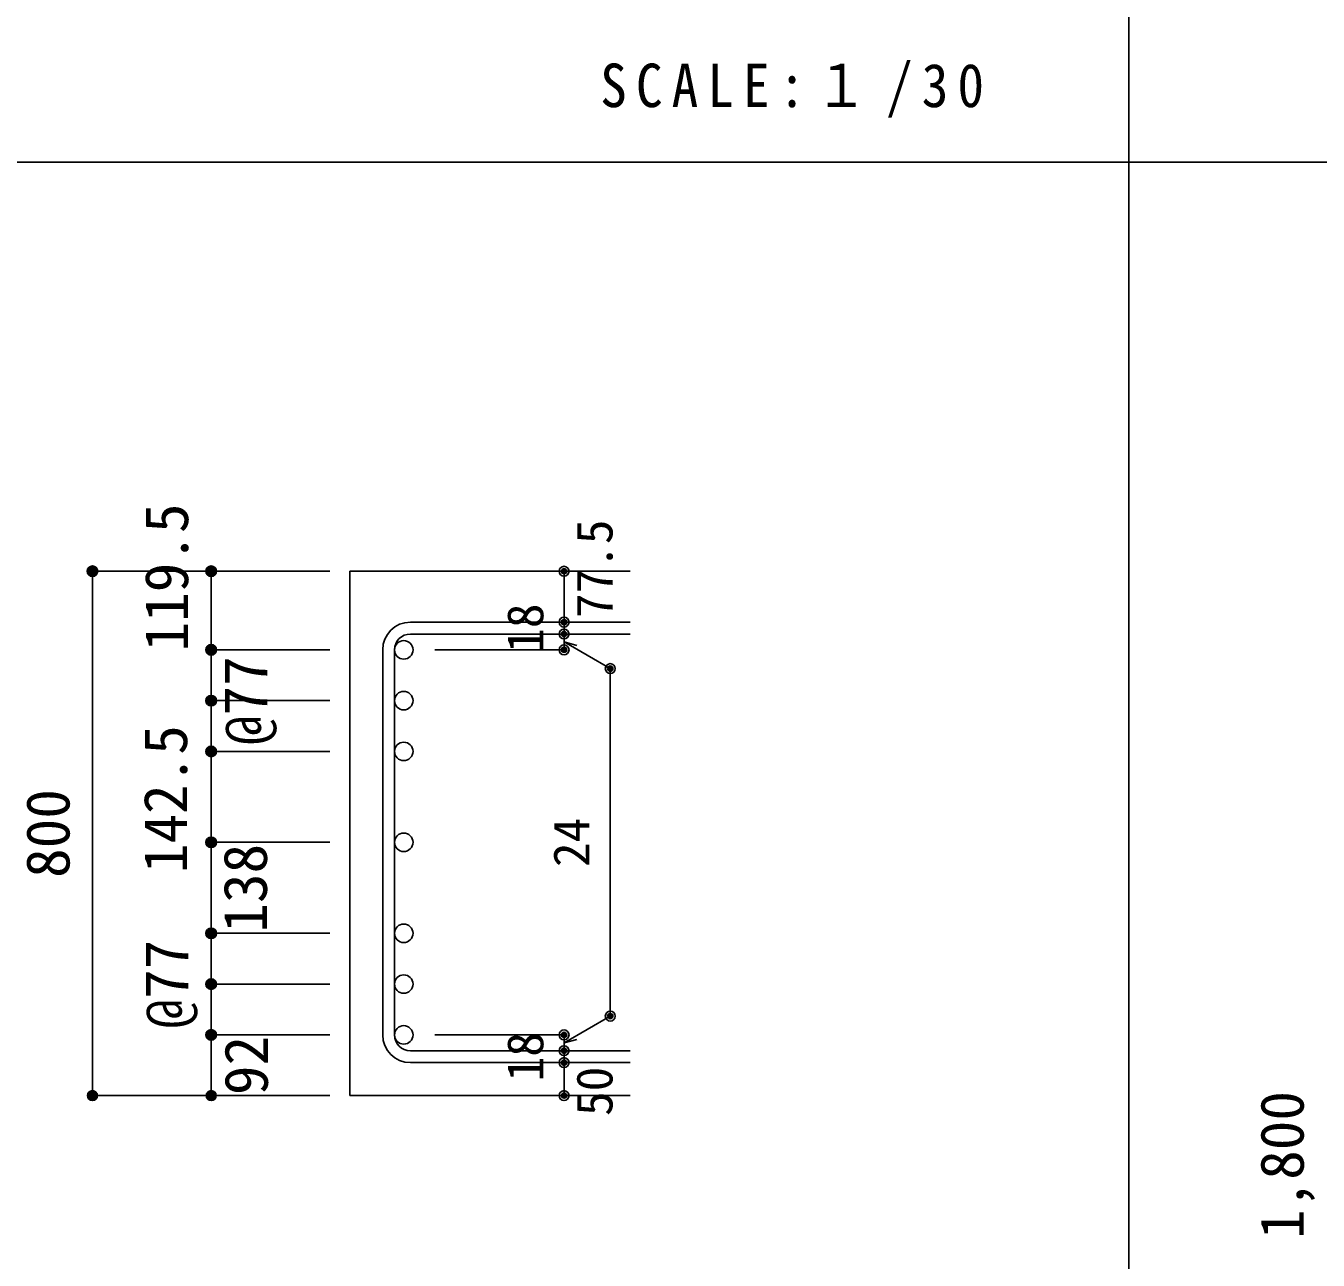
# Model space of a CAD drawing. Units: millimetres at full size, sheet at 1:30; details may follow other scales. Extents: x -5973 to 5954, y -4195 to 4201.
# Drawn here: x -2797 to -837, y -1887 to -15 of the extents above; entities that cross this region are included whole.
import ezdxf
from ezdxf.enums import TextEntityAlignment as Align

# ---------------------------------------------------------------- set-up
doc = ezdxf.new("R2010")
doc.units = ezdxf.units.MM
doc.header["$LTSCALE"] = 30
doc.header["$PDMODE"] = 32
doc.header["$PDSIZE"] = 15
for name, color, linetype in [('0-1_躯体線', 2, 'Continuous'), ('0-5_基礎梁筋', 7, 'Continuous'), ('0-6_スタラップ筋', 7, 'Continuous'), ('0-D_寸法', 4, 'Continuous'), ('6-7_文字', 7, 'Continuous'), ('F-0_枠', 6, 'Continuous')]:
    doc.layers.add(name, color=color, linetype=linetype)
doc.styles.add('ＭＳ ゴシック', font='')
doc.styles.get('ＭＳ ゴシック').set_extended_font_data('MS Gothic')

msp = doc.modelspace()

# ---------------------------------------------------------------- linework, layer by layer
at = {"layer": '0-1_躯体線'}
for p, q in [((-1880.8, -842.16), (-2305.8, -842.16)), ((-2305.8, -842.16), (-2305.8, -1637.16)), ((-1880.8, -1637.16), (-2305.8, -1637.16))]:
    msp.add_line(p, q, dxfattribs=at)
at = {"layer": '0-5_基礎梁筋', "color": 3}
for centre in [(-2223.8, -961.36), (-2223.8, -1038.36), (-2223.8, -1115.36), (-2223.8, -1253.16), (-2223.8, -1391.16), (-2223.8, -1468.16), (-2223.8, -1545.16)]:
    msp.add_circle(centre, 14, dxfattribs=at)
at = {"layer": '0-6_スタラップ筋'}
for p, q in [((-2213.8, -919.36), (-1880.8, -919.36)), ((-2213.8, -937.36), (-1880.8, -937.36)), ((-2255.8, -961.36), (-2255.8, -1545.16)), ((-2237.8, -961.36), (-2237.8, -1545.16)), ((-2213.8, -1569.16), (-1880.8, -1569.16)), ((-2213.8, -1587.16), (-1880.8, -1587.16))]:
    msp.add_line(p, q, dxfattribs=at)
for centre, radius, start, end in [((-2213.8, -961.36), 42, 90, 180), ((-2213.8, -961.36), 24, 90, 180), ((-2213.8, -1545.16), 42, 180, 270), ((-2213.8, -1545.16), 24, 180, 270)]:
    msp.add_arc(centre, radius, start, end, dxfattribs=at)
at = {"layer": '0-D_寸法'}
for p, q in [((-2695.8, -842.16), (-2515.8, -842.16)), ((-2695.8, -842.16), (-2515.8, -842.16)), ((-2695.8, -842.16), (-2695.8, -1637.16)), ((-2515.8, -842.16), (-2335.8, -842.16)), ((-2515.8, -842.16), (-2335.8, -842.16)), ((-2515.8, -1093.36), (-2515.8, -842.16)), ((-1980.8, -919.36), (-1980.8, -842.16)), ((-1980.8, -842.16), (-1980.8, -919.36)), ((-1980.8, -937.36), (-1980.8, -919.36)), ((-1980.8, -937.36), (-1980.8, -961.36)), ((-1980.8, -949.36), (-1910.74, -989.81)), ((-1980.8, -949.36), (-1961.48, -954.54)), ((-2515.8, -961.36), (-2335.8, -961.36)), ((-2515.8, -961.36), (-2335.8, -961.36)), ((-1980.8, -961.36), (-2176.89, -961.36)), ((-1910.74, -989.81), (-1910.74, -1516.71)), ((-2515.8, -1038.36), (-2335.8, -1038.36)), ((-2515.8, -1038.36), (-2335.8, -1038.36)), ((-2515.8, -1093.36), (-2515.8, -1637.16)), ((-2515.8, -1115.36), (-2335.8, -1115.36)), ((-2515.8, -1115.36), (-2335.8, -1115.36)), ((-2515.8, -1253.16), (-2335.8, -1253.16)), ((-2515.8, -1391.16), (-2335.8, -1391.16)), ((-2515.8, -1468.16), (-2335.8, -1468.16)), ((-1980.8, -1557.16), (-1910.74, -1516.71)), ((-2515.8, -1545.16), (-2335.8, -1545.16)), ((-2515.8, -1590.13), (-2515.8, -1545.16)), ((-1980.8, -1545.16), (-2176.89, -1545.16)), ((-1980.8, -1569.16), (-1980.8, -1545.16)), ((-1980.8, -1557.16), (-1961.48, -1551.99)), ((-1980.8, -1587.16), (-1980.8, -1569.16)), ((-1980.8, -1637.16), (-1980.8, -1587.16)), ((-2695.8, -1637.16), (-2515.8, -1637.16)), ((-2515.8, -1637.16), (-2335.8, -1637.16))]:
    msp.add_line(p, q, dxfattribs=at)
for centre, radius in [((-2695.8, -842.16), 8), ((-2695.8, -842.16), 7.2), ((-2695.8, -842.16), 6.4), ((-2695.8, -842.16), 5.6), ((-2695.8, -842.16), 4.8), ((-2695.8, -842.16), 4), ((-2695.8, -842.16), 3.2), ((-2695.8, -842.16), 2.4), ((-2695.8, -842.16), 1.6), ((-2695.8, -842.16), 0.8), ((-2515.8, -842.16), 8), ((-2515.8, -842.16), 7.2), ((-2515.8, -842.16), 6.4), ((-2515.8, -842.16), 5.6), ((-2515.8, -842.16), 4.8), ((-2515.8, -842.16), 4), ((-2515.8, -842.16), 3.2), ((-2515.8, -842.16), 2.4), ((-2515.8, -842.16), 1.6), ((-2515.8, -842.16), 0.8), ((-1980.8, -842.16), 4), ((-1980.8, -842.16), 3.6), ((-1980.8, -842.16), 3.2), ((-1980.8, -842.16), 2.8), ((-1980.8, -842.16), 2.4), ((-1980.8, -842.16), 2), ((-1980.8, -842.16), 1.6), ((-1980.8, -842.16), 1.2), ((-1980.8, -842.16), 0.8), ((-1980.8, -842.16), 0.4), ((-1980.8, -919.36), 4), ((-1980.8, -919.36), 3.6), ((-1980.8, -919.36), 3.2), ((-1980.8, -919.36), 2.8), ((-1980.8, -919.36), 2.4), ((-1980.8, -919.36), 2), ((-1980.8, -919.36), 1.6), ((-1980.8, -919.36), 1.2), ((-1980.8, -919.36), 0.8), ((-1980.8, -919.36), 0.4), ((-1980.8, -937.36), 4), ((-1980.8, -937.36), 3.6), ((-1980.8, -937.36), 3.2), ((-1980.8, -937.36), 2.8), ((-1980.8, -937.36), 2.4), ((-1980.8, -937.36), 2), ((-1980.8, -937.36), 1.6), ((-1980.8, -937.36), 1.2), ((-1980.8, -937.36), 0.8), ((-1980.8, -937.36), 0.4), ((-2515.8, -961.36), 8), ((-2515.8, -961.36), 7.2), ((-2515.8, -961.36), 6.4), ((-2515.8, -961.36), 5.6), ((-2515.8, -961.36), 4.8), ((-2515.8, -961.36), 4), ((-2515.8, -961.36), 3.2), ((-2515.8, -961.36), 2.4), ((-2515.8, -961.36), 1.6), ((-1980.8, -961.36), 4), ((-1980.8, -961.36), 3.6), ((-1980.8, -961.36), 3.2), ((-1980.8, -961.36), 2.8), ((-1980.8, -961.36), 2.4), ((-1980.8, -961.36), 2), ((-1980.8, -961.36), 1.6), ((-2515.8, -961.36), 0.8), ((-1980.8, -961.36), 1.2), ((-1980.8, -961.36), 0.8), ((-1980.8, -961.36), 0.4), ((-1910.74, -989.81), 4), ((-1910.74, -989.81), 3.6), ((-1910.74, -989.81), 3.2), ((-1910.74, -989.81), 2.8), ((-1910.74, -989.81), 2.4), ((-1910.74, -989.81), 2), ((-1910.74, -989.81), 1.6), ((-1910.74, -989.81), 1.2), ((-1910.74, -989.81), 0.8), ((-1910.74, -989.81), 0.4), ((-2515.8, -1038.36), 8), ((-2515.8, -1038.36), 7.2), ((-2515.8, -1038.36), 6.4), ((-2515.8, -1038.36), 5.6), ((-2515.8, -1038.36), 4.8), ((-2515.8, -1038.36), 4), ((-2515.8, -1038.36), 3.2), ((-2515.8, -1038.36), 2.4), ((-2515.8, -1038.36), 1.6), ((-2515.8, -1038.36), 0.8), ((-2515.8, -1115.36), 8), ((-2515.8, -1115.36), 7.2), ((-2515.8, -1115.36), 6.4), ((-2515.8, -1115.36), 5.6), ((-2515.8, -1115.36), 4.8), ((-2515.8, -1115.36), 4), ((-2515.8, -1115.36), 3.2), ((-2515.8, -1115.36), 2.4), ((-2515.8, -1115.36), 1.6), ((-2515.8, -1115.36), 0.8), ((-2515.8, -1253.16), 8), ((-2515.8, -1253.16), 7.2), ((-2515.8, -1253.16), 6.4), ((-2515.8, -1253.16), 5.6), ((-2515.8, -1253.16), 4.8), ((-2515.8, -1253.16), 4), ((-2515.8, -1253.16), 3.2), ((-2515.8, -1253.16), 2.4), ((-2515.8, -1253.16), 1.6), ((-2515.8, -1253.16), 0.8), ((-2515.8, -1391.16), 8), ((-2515.8, -1391.16), 7.2), ((-2515.8, -1391.16), 6.4), ((-2515.8, -1391.16), 5.6), ((-2515.8, -1391.16), 4.8), ((-2515.8, -1391.16), 4), ((-2515.8, -1391.16), 3.2), ((-2515.8, -1391.16), 2.4), ((-2515.8, -1391.16), 1.6), ((-2515.8, -1391.16), 0.8), ((-2515.8, -1468.16), 8), ((-2515.8, -1468.16), 7.2), ((-2515.8, -1468.16), 6.4), ((-2515.8, -1468.16), 5.6), ((-2515.8, -1468.16), 4.8), ((-2515.8, -1468.16), 4), ((-2515.8, -1468.16), 3.2), ((-2515.8, -1468.16), 2.4), ((-2515.8, -1468.16), 1.6), ((-2515.8, -1468.16), 0.8), ((-1910.74, -1516.71), 4), ((-1910.74, -1516.71), 3.6), ((-1910.74, -1516.71), 3.2), ((-1910.74, -1516.71), 2.8), ((-1910.74, -1516.71), 2.4), ((-1910.74, -1516.71), 2), ((-1910.74, -1516.71), 1.6), ((-1910.74, -1516.71), 1.2), ((-1910.74, -1516.71), 0.8), ((-1910.74, -1516.71), 0.4), ((-2515.8, -1545.16), 8), ((-2515.8, -1545.16), 7.2), ((-2515.8, -1545.16), 6.4), ((-2515.8, -1545.16), 5.6), ((-2515.8, -1545.16), 4.8), ((-2515.8, -1545.16), 4), ((-2515.8, -1545.16), 3.2), ((-2515.8, -1545.16), 2.4), ((-2515.8, -1545.16), 1.6), ((-2515.8, -1545.16), 0.8), ((-1980.8, -1545.16), 4), ((-1980.8, -1545.16), 3.6), ((-1980.8, -1545.16), 3.2), ((-1980.8, -1545.16), 2.8), ((-1980.8, -1545.16), 2.4), ((-1980.8, -1545.16), 2), ((-1980.8, -1545.16), 1.6), ((-1980.8, -1545.16), 1.2), ((-1980.8, -1545.16), 0.8), ((-1980.8, -1545.16), 0.4), ((-1980.8, -1569.16), 4), ((-1980.8, -1569.16), 3.6), ((-1980.8, -1569.16), 3.2), ((-1980.8, -1569.16), 2.8), ((-1980.8, -1569.16), 2.4), ((-1980.8, -1569.16), 2), ((-1980.8, -1587.16), 4), ((-1980.8, -1587.16), 3.6), ((-1980.8, -1587.16), 3.2), ((-1980.8, -1587.16), 2.8), ((-1980.8, -1587.16), 2.4), ((-1980.8, -1587.16), 2), ((-1980.8, -1569.16), 1.6), ((-1980.8, -1587.16), 1.6), ((-1980.8, -1569.16), 1.2), ((-1980.8, -1587.16), 1.2), ((-1980.8, -1569.16), 0.8), ((-1980.8, -1587.16), 0.8), ((-1980.8, -1569.16), 0.4), ((-1980.8, -1587.16), 0.4), ((-2695.8, -1637.16), 7.2), ((-2695.8, -1637.16), 6.4), ((-2695.8, -1637.16), 5.6), ((-2695.8, -1637.16), 4.8), ((-2695.8, -1637.16), 4), ((-2695.8, -1637.16), 3.2), ((-2695.8, -1637.16), 2.4), ((-2695.8, -1637.16), 1.6), ((-2695.8, -1637.16), 0.8), ((-2515.8, -1637.16), 7.2), ((-2515.8, -1637.16), 6.4), ((-2515.8, -1637.16), 5.6), ((-2515.8, -1637.16), 4.8), ((-2515.8, -1637.16), 4), ((-2515.8, -1637.16), 3.2), ((-2515.8, -1637.16), 2.4), ((-2515.8, -1637.16), 1.6), ((-2515.8, -1637.16), 0.8), ((-1980.8, -1637.16), 4), ((-1980.8, -1637.16), 3.6), ((-1980.8, -1637.16), 3.2), ((-1980.8, -1637.16), 2.8), ((-1980.8, -1637.16), 2.4), ((-1980.8, -1637.16), 2), ((-1980.8, -1637.16), 1.6), ((-1980.8, -1637.16), 1.2), ((-1980.8, -1637.16), 0.8), ((-1980.8, -1637.16), 0.4)]:
    msp.add_circle(centre, radius, dxfattribs=at)
at = {"layer": '0-D_寸法', "color": 7}
for p in [(-2695.8, -842.16), (-2695.8, -842.16), (-2515.8, -842.16), (-1980.8, -842.16), (-1980.8, -919.36), (-1980.8, -937.36), (-2515.8, -961.36), (-1980.8, -961.36), (-1910.74, -989.81), (-2515.8, -1038.36), (-2515.8, -1115.36), (-2515.8, -1253.16), (-2515.8, -1253.16), (-2515.8, -1391.16), (-2515.8, -1391.16), (-2515.8, -1468.16), (-2515.8, -1468.16), (-1910.74, -1516.71), (-2515.8, -1545.16), (-2515.8, -1545.16), (-1980.8, -1545.16), (-1980.8, -1569.16), (-1980.8, -1587.16), (-2695.8, -1637.16), (-2515.8, -1637.16), (-1980.8, -1637.16)]:
    msp.add_point(p, dxfattribs=at)
at = {"layer": 'F-0_枠', "color": 2}
for p, q in [((-1124.64, 4201.15), (-1124.64, -4195.24)), ((-5972.88, -222.05), (3723.6, -222.05))]:
    msp.add_line(p, q, dxfattribs=at)

# ---------------------------------------------------------------- texts
at = {"layer": '0-D_寸法', "style": 'ＭＳ ゴシック'}
for s, height, p in [('119.5', 65.98, (-2530.92, -963.87)), ('77.5', 54.99, (-1890.8, -913.36)), ('18', 54.99, (-1995.8, -965.86)), ('@77', 65.98, (-2410.8, -1105.86)), ('142.5', 65.98, (-2532.48, -1299.98)), ('800', 65.98, (-2710.8, -1307.16)), ('24', 54.99, (-1925.74, -1290.76)), ('138', 65.98, (-2411.49, -1390.13)), ('@77', 65.98, (-2530.8, -1535.66)), ('18', 54.99, (-1995.8, -1615.66)), ('92', 65.98, (-2410.11, -1636.45)), ('50', 54.99, (-1890.8, -1668.16)), ('1,800', 65.98, (-839.6, -1854.66))]:
    msp.add_text(s, height=height, rotation=90, dxfattribs=at).set_placement(p, align=Align.BOTTOM_LEFT)
at = {"layer": '6-7_文字', "color": 2, "insert": (-1925.98, -154.55), "char_height": 65.98, "attachment_point": 7, "style": 'ＭＳ ゴシック'}
msp.add_mtext('\\T1.34;\\W0.9;SCALE:１/30', dxfattribs=at)

doc.saveas('drawing.dxf')
